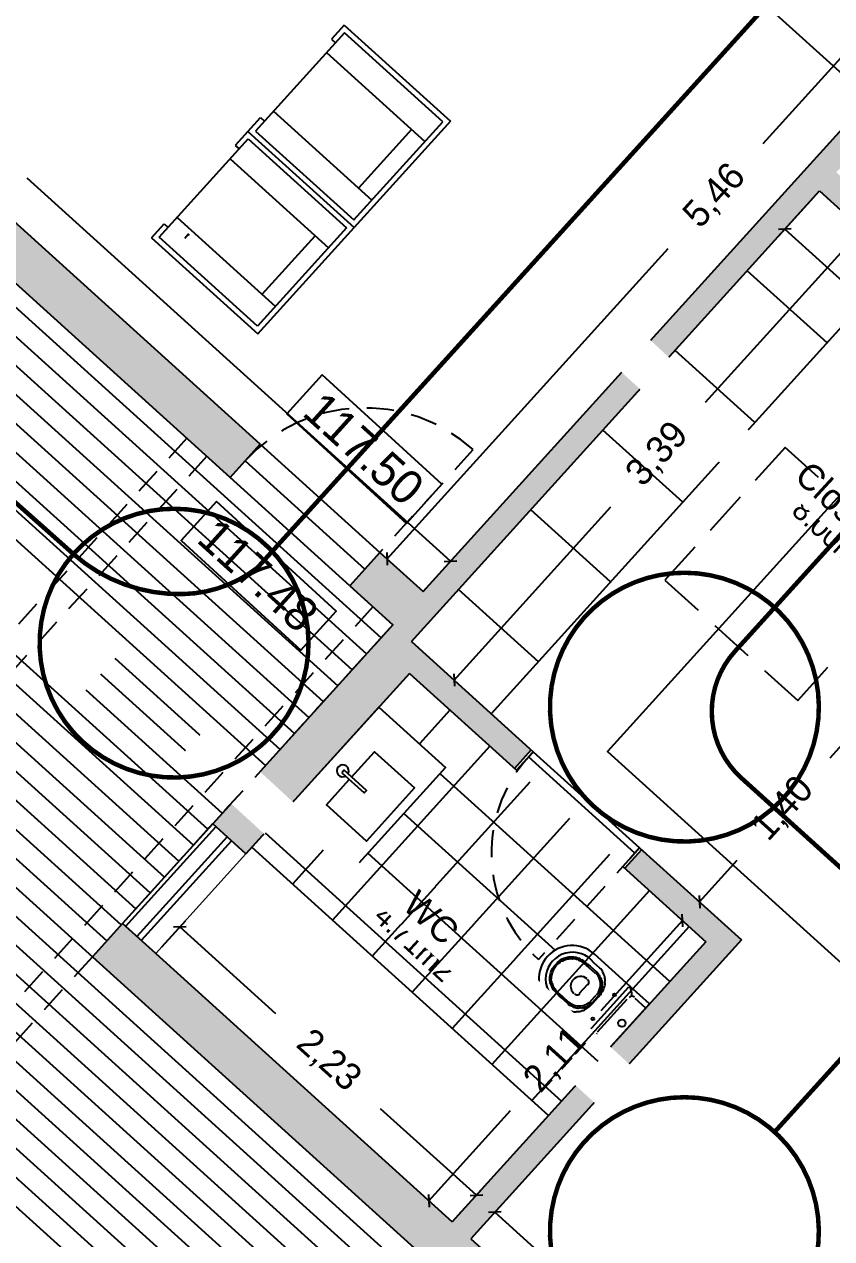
# Model space of a CAD drawing. Extents: x -196763 to -87592, y -65703 to -55832.
# Drawn here: x -87795.21 to -87790.71, y -65594.65 to -65587.88 of the extents above; entities that cross this region are included whole.
import ezdxf

# ---------------------------------------------------------------- set-up
doc = ezdxf.new("R2010")
doc.units = 0
doc.header["$MEASUREMENT"] = 0
doc.header["$PDMODE"] = 34
doc.header["$PDSIZE"] = 0.05
doc.linetypes.add('DASHED', pattern=[70, 50, -20])
doc.linetypes.add('HIDDEN', pattern=[0.375, 0.25, -0.125])
doc.layers.add('01_vista', color=253, linetype='Continuous', lineweight=9)
for name, color, linetype in [('0_PROP.aux', 6, 'Continuous'), ('0_PROP.aux.cotas', 30, 'Continuous'), ('0_pROP.aux.legenda', 7, 'Continuous'), ('0_PROP.corte', 10, 'Continuous'), ('0_PROP.corte.vaos', 160, 'Continuous'), ('0_PROP.mob', 19, 'Continuous'), ('0_PROP.PMC', 5, 'Continuous'), ('0_PROP.trama', 251, 'Continuous'), ('0_PROP.vista3', 254, 'Continuous'), ('0_PROPfinal', 4, 'Continuous')]:
    doc.layers.add(name, color=color, linetype=linetype)
doc.styles.add('creativespace', font='GOTHIC.TTF')
doc.dimstyles.new('creativespace', dxfattribs={"dimtxt": 0.15, "dimasz": 0.05, "dimexe": 0.05, "dimexo": 0.05, "dimgap": 0.2, "dimtad": 0, "dimtoh": 1, "dimzin": 1, "dimtxsty": 'creativespace', "dimblk": 'OBLIQUE', "dimcen": 0, "dimclrd": 251, "dimclre": 256, "dimclrt": 30, "dimazin": 3, "dimtfac": 1, "dimtmove": 0, "dimatfit": 3, "dimldrblk": 'OBLIQUE', "dimfxl": 1, "dimlwd": -1, "dimlwe": -1, "dimarcsym": 0})

# ---------------------------------------------------------------- blocks, each defined once
blk = doc.blocks.new('_Oblique')
at = {"color": 0, "linetype": 'ByBlock', "lineweight": -2}
blk.add_line((-0.5, -0.5), (0.5, 0.5), dxfattribs=at)
blk = doc.blocks.new('*D25')
at = {"layer": '0_PROP.aux.cotas', "color": 251, "transparency": 16777216}
for p, q in [((-87798.1384, -65586.073), (-87795.7762, -65588.2106)), ((-87792.835, -65590.8722), (-87795.1972, -65588.7346))]:
    blk.add_line(p, q, dxfattribs=at)
at = {"layer": 'DEFPOINTS', "color": 0, "transparency": 16777216}
for p in [(-87798.1384, -65586.073), (-87792.835, -65590.8722), (-87792.835, -65590.8722)]:
    blk.add_point(p, dxfattribs=at)
at = {"layer": '0_PROP.aux.cotas', "color": 251, "transparency": 16777216, "xscale": 0.05, "yscale": 0.05, "zscale": 0.05}
for p, rotation in [((-87798.1384, -65586.073), 137.856957847918), ((-87792.835, -65590.8722), 317.856957847918)]:
    blk.add_blockref('_Oblique', p, dxfattribs=dict(at, rotation=rotation))
at = {"layer": '0_PROP.aux.cotas', "color": 30, "transparency": 16777216, "insert": (-87795.4867, -65588.4726), "char_height": 0.15, "attachment_point": 5, "rotation": 317.85696, "style": 'creativespace'}
blk.add_mtext('7,15', dxfattribs=at)
blk = doc.blocks.new('*D30')
at = {"layer": '0_PROP.aux.cotas', "color": 251, "transparency": 16777216}
for p, q in [((-87789.526, -65586.8119), (-87791.0935, -65588.5441)), ((-87793.1894, -65590.8601), (-87791.6218, -65589.1279))]:
    blk.add_line(p, q, dxfattribs=at)
at = {"layer": 'DEFPOINTS', "color": 0, "transparency": 16777216}
for p in [(-87789.526, -65586.8119), (-87793.1894, -65590.8601), (-87793.1894, -65590.8601)]:
    blk.add_point(p, dxfattribs=at)
at = {"layer": '0_PROP.aux.cotas', "color": 251, "transparency": 16777216, "xscale": 0.05, "yscale": 0.05, "zscale": 0.05}
for p, rotation in [((-87789.526, -65586.8119), 47.85695784791795), ((-87793.1894, -65590.8601), 227.856957847918)]:
    blk.add_blockref('_Oblique', p, dxfattribs=dict(at, rotation=rotation))
at = {"layer": '0_PROP.aux.cotas', "color": 30, "transparency": 16777216, "insert": (-87791.3577, -65588.836), "char_height": 0.15, "attachment_point": 5, "rotation": 47.85696, "style": 'creativespace'}
blk.add_mtext('5,46', dxfattribs=at)
blk = doc.blocks.new('*D41')
at = {"layer": '0_PROP.aux.cotas', "color": 251, "transparency": 16777216}
for p, q in [((-87790.5087, -65591.7382), (-87790.7197, -65591.9713)), ((-87791.4465, -65592.7744), (-87791.2355, -65592.5413))]:
    blk.add_line(p, q, dxfattribs=at)
at = {"layer": 'DEFPOINTS', "color": 0, "transparency": 16777216}
for p in [(-87790.5087, -65591.7382), (-87791.4465, -65592.7744), (-87791.4465, -65592.7744)]:
    blk.add_point(p, dxfattribs=at)
at = {"layer": '0_PROP.aux.cotas', "color": 251, "transparency": 16777216, "xscale": 0.05, "yscale": 0.05, "zscale": 0.05}
for p, rotation in [((-87790.5087, -65591.7382), 47.85695784791795), ((-87791.4465, -65592.7744), 227.856957847918)]:
    blk.add_blockref('_Oblique', p, dxfattribs=dict(at, rotation=rotation))
at = {"layer": '0_PROP.aux.cotas', "color": 30, "transparency": 16777216, "insert": (-87790.9776, -65592.2563), "char_height": 0.15, "attachment_point": 5, "rotation": 47.85696, "style": 'creativespace'}
blk.add_mtext('1,40', dxfattribs=at)
blk = doc.blocks.new('*D42')
at = {"layer": '0_PROP.aux.cotas', "color": 251, "transparency": 16777216}
for p, q in [((-87791.5404, -65592.8782), (-87791.9959, -65593.3816)), ((-87792.9554, -65594.4418), (-87792.4999, -65593.9385))]:
    blk.add_line(p, q, dxfattribs=at)
at = {"layer": 'DEFPOINTS', "color": 0, "transparency": 16777216}
for p in [(-87791.5404, -65592.8782), (-87792.9554, -65594.4418), (-87792.9554, -65594.4418)]:
    blk.add_point(p, dxfattribs=at)
at = {"layer": '0_PROP.aux.cotas', "color": 251, "transparency": 16777216, "xscale": 0.05, "yscale": 0.05, "zscale": 0.05}
for p, rotation in [((-87791.5404, -65592.8782), 47.85695784791795), ((-87792.9554, -65594.4418), 227.856957847918)]:
    blk.add_blockref('_Oblique', p, dxfattribs=dict(at, rotation=rotation))
at = {"layer": '0_PROP.aux.cotas', "color": 30, "transparency": 16777216, "insert": (-87792.2479, -65593.66), "char_height": 0.15, "attachment_point": 5, "rotation": 47.85696, "style": 'creativespace'}
blk.add_mtext('2,11', dxfattribs=at)
blk = doc.blocks.new('*D44')
at = {"layer": '0_PROP.aux.cotas', "color": 251, "transparency": 16777216}
for p, q in [((-87790.5397, -65589.0209), (-87791.4144, -65589.9874)), ((-87792.8154, -65591.5356), (-87791.9408, -65590.5691))]:
    blk.add_line(p, q, dxfattribs=at)
at = {"layer": 'DEFPOINTS', "color": 0, "transparency": 16777216}
for p in [(-87790.5397, -65589.0209), (-87790.5397, -65589.0209), (-87792.8154, -65591.5356)]:
    blk.add_point(p, dxfattribs=at)
at = {"layer": '0_PROP.aux.cotas', "color": 251, "transparency": 16777216, "xscale": 0.05, "yscale": 0.05, "zscale": 0.05}
for p, rotation in [((-87790.5397, -65589.0209), 47.85695784791795), ((-87792.8154, -65591.5356), 227.856957847918)]:
    blk.add_blockref('_Oblique', p, dxfattribs=dict(at, rotation=rotation))
at = {"layer": '0_PROP.aux.cotas', "color": 30, "transparency": 16777216, "insert": (-87791.6776, -65590.2783), "char_height": 0.15, "attachment_point": 5, "rotation": 47.85696, "style": 'creativespace'}
blk.add_mtext('3,39', dxfattribs=at)
blk = doc.blocks.new('*D45')
at = {"layer": '0_PROP.aux.cotas', "transparency": 16777216}
for p, q in [((-87790.8103, -65588.8435), (-87791.0031, -65589.0566)), ((-87788.8591, -65590.6092), (-87789.0519, -65590.8223))]:
    blk.add_line(p, q, dxfattribs=at)
at = {"layer": '0_PROP.aux.cotas', "color": 251, "transparency": 16777216}
for p, q in [((-87790.9696, -65589.0195), (-87790.2871, -65589.637)), ((-87789.0184, -65590.7852), (-87789.7008, -65590.1676))]:
    blk.add_line(p, q, dxfattribs=at)
at = {"layer": 'DEFPOINTS', "color": 0, "transparency": 16777216}
for p in [(-87790.7768, -65588.8064), (-87790.9696, -65589.0195), (-87788.8255, -65590.5721)]:
    blk.add_point(p, dxfattribs=at)
at = {"layer": '0_PROP.aux.cotas', "color": 251, "transparency": 16777216, "xscale": 0.05, "yscale": 0.05, "zscale": 0.05}
for p, rotation in [((-87790.9696, -65589.0195), 137.856957847918), ((-87789.0184, -65590.7852), 317.856957847918)]:
    blk.add_blockref('_Oblique', p, dxfattribs=dict(at, rotation=rotation))
at = {"layer": '0_PROP.aux.cotas', "color": 30, "transparency": 16777216, "insert": (-87789.994, -65589.9023), "char_height": 0.15, "attachment_point": 5, "rotation": 317.85696, "style": 'creativespace'}
blk.add_mtext('2,63', dxfattribs=at)
blk = doc.blocks.new('*D46')
at = {"layer": '0_PROP.aux.cotas', "transparency": 16777216}
for p, q in [((-87794.4462, -65593.0253), (-87794.312, -65592.8769)), ((-87792.7916, -65594.5226), (-87792.6574, -65594.3743))]:
    blk.add_line(p, q, dxfattribs=at)
at = {"layer": '0_PROP.aux.cotas', "color": 251, "transparency": 16777216}
for p, q in [((-87794.3455, -65592.914), (-87793.8114, -65593.3974)), ((-87792.6909, -65594.4113), (-87793.2251, -65593.928))]:
    blk.add_line(p, q, dxfattribs=at)
at = {"layer": 'DEFPOINTS', "color": 0, "transparency": 16777216}
for p in [(-87794.4798, -65593.0624), (-87792.6909, -65594.4113), (-87792.8251, -65594.5597)]:
    blk.add_point(p, dxfattribs=at)
at = {"layer": '0_PROP.aux.cotas', "color": 251, "transparency": 16777216, "xscale": 0.05, "yscale": 0.05, "zscale": 0.05}
for p, rotation in [((-87794.3455, -65592.914), 137.856957847918), ((-87792.6909, -65594.4113), 317.856957847918)]:
    blk.add_blockref('_Oblique', p, dxfattribs=dict(at, rotation=rotation))
at = {"layer": '0_PROP.aux.cotas', "color": 30, "transparency": 16777216, "insert": (-87793.5182, -65593.6627), "char_height": 0.15, "attachment_point": 5, "rotation": 317.85696, "style": 'creativespace'}
blk.add_mtext('2,23', dxfattribs=at)
blk = doc.blocks.new('*D47')
at = {"layer": '0_PROP.aux.cotas', "color": 251, "transparency": 16777216}
for p, q in [((-87792.5871, -65594.5053), (-87791.4527, -65595.5319)), ((-87789.7336, -65597.0875), (-87790.868, -65596.0609))]:
    blk.add_line(p, q, dxfattribs=at)
at = {"layer": 'DEFPOINTS', "color": 0, "transparency": 16777216}
for p in [(-87792.5871, -65594.5053), (-87792.5871, -65594.5053), (-87789.7336, -65597.0875)]:
    blk.add_point(p, dxfattribs=at)
at = {"layer": '0_PROP.aux.cotas', "color": 251, "transparency": 16777216, "xscale": 0.05, "yscale": 0.05, "zscale": 0.05}
for p, rotation in [((-87792.5871, -65594.5053), 137.856957847918), ((-87789.7336, -65597.0875), 317.856957847918)]:
    blk.add_blockref('_Oblique', p, dxfattribs=dict(at, rotation=rotation))
at = {"layer": '0_PROP.aux.cotas', "color": 30, "transparency": 16777216, "insert": (-87791.1604, -65595.7964), "char_height": 0.15, "attachment_point": 5, "rotation": 317.85696, "style": 'creativespace'}
blk.add_mtext('3,85', dxfattribs=at)
blk = doc.blocks.new('*D62')
at = {"layer": '0_PROP.aux.cotas', "color": 251, "transparency": 16777216}
for p, q in [((-87805.2171, -65588.49), (-87799.055, -65594.0618)), ((-87792.2369, -65600.2268), (-87798.399, -65594.655))]:
    blk.add_line(p, q, dxfattribs=at)
at = {"layer": 'DEFPOINTS', "color": 0, "transparency": 16777216}
for p in [(-87805.2171, -65588.49), (-87792.2369, -65600.2268), (-87792.2369, -65600.2268)]:
    blk.add_point(p, dxfattribs=at)
at = {"layer": '0_PROP.aux.cotas', "color": 251, "transparency": 16777216, "xscale": 0.05, "yscale": 0.05, "zscale": 0.05}
for p, rotation in [((-87805.2171, -65588.49), 137.879987064216), ((-87792.2369, -65600.2268), 317.8799870642161)]:
    blk.add_blockref('_Oblique', p, dxfattribs=dict(at, rotation=rotation))
at = {"layer": '0_PROP.aux.cotas', "color": 30, "transparency": 16777216, "insert": (-87798.727, -65594.3584), "char_height": 0.15, "attachment_point": 5, "rotation": 317.87999, "style": 'creativespace'}
blk.add_mtext('17,50', dxfattribs=at)
blk = doc.blocks.new('*D77')
at = {"layer": '0_PROP.aux.cotas', "color": 251, "transparency": 16777216}
for p, q in [((-87794.4101, -65576.5477), (-87788.2503, -65582.1219)), ((-87781.4348, -65588.2895), (-87787.5946, -65582.7153))]:
    blk.add_line(p, q, dxfattribs=at)
at = {"layer": 'DEFPOINTS', "color": 0, "transparency": 16777216}
for p in [(-87794.4101, -65576.5477), (-87781.4348, -65588.2895), (-87781.4348, -65588.2895)]:
    blk.add_point(p, dxfattribs=at)
at = {"layer": '0_PROP.aux.cotas', "color": 251, "transparency": 16777216, "xscale": 0.05, "yscale": 0.05, "zscale": 0.05}
for p, rotation in [((-87794.4101, -65576.5477), 137.856957847918), ((-87781.4348, -65588.2895), 317.856957847918)]:
    blk.add_blockref('_Oblique', p, dxfattribs=dict(at, rotation=rotation))
at = {"layer": '0_PROP.aux.cotas', "color": 30, "transparency": 16777216, "insert": (-87787.9224, -65582.4186), "char_height": 0.15, "attachment_point": 5, "rotation": 317.85696, "style": 'creativespace'}
blk.add_mtext('17,50', dxfattribs=at)

msp = doc.modelspace()

# ---------------------------------------------------------------- hatches: boundary and pattern name
at = {"layer": '0_PROP.trama'}
h = msp.add_hatch(color=256, dxfattribs=at)
h.dxf.hatch_style = 1
h.paths.add_polyline_path([(-87787.4531, -65584.9249), (-87787.6209, -65585.1103), (-87789.3151, -65586.9825), (-87789.2113, -65587.0765), (-87789.1234, -65586.9793), (-87788.4555, -65587.5836), (-87788.3616, -65587.4798), (-87789.0294, -65586.8755), (-87787.517, -65585.2042), (-87786.8195, -65585.8355), (-87786.6517, -65585.6501)])
h.paths.add_polyline_path([(-87785.5658, -65586.97), (-87787.0782, -65588.6412), (-87787.7461, -65588.0368), (-87787.84, -65588.1406), (-87787.1721, -65588.745), (-87787.26, -65588.8421), (-87787.1562, -65588.936), (-87785.462, -65587.0639), (-87782.8236, -65589.4516), (-87783.8236, -65590.5567), (-87783.6382, -65590.7244), (-87782.4704, -65589.4339), (-87786.0956, -65586.1534), (-87786.2634, -65586.3387)])
h.paths.add_polyline_path([(-87787.8011, -65589.6487), (-87787.7132, -65589.5515), (-87787.817, -65589.4576), (-87788.0868, -65589.7557), (-87787.983, -65589.8497), (-87787.895, -65589.7525), (-87785.0712, -65592.3079), (-87784.9773, -65592.2041), (-87785.5334, -65591.7009)])
h.paths.add_polyline_path([(-87789.8749, -65587.8098), (-87789.7683, -65587.692), (-87789.8721, -65587.598), (-87792.9885, -65591.0418), (-87793.1562, -65591.2272), (-87794.1619, -65592.3385), (-87793.9765, -65592.5063), (-87793.0648, -65591.4988), (-87792.4785, -65592.0294), (-87792.3845, -65591.9255), (-87793.0524, -65591.3211), (-87790.7768, -65588.8064), (-87790.109, -65589.4107), (-87790.015, -65589.3069), (-87790.6828, -65588.7026), (-87789.9688, -65587.9136), (-87789.5239, -65588.3161), (-87789.43, -65588.2123)])
h.paths.add_polyline_path([(-87789.3995, -65589.8639), (-87789.4934, -65589.9677), (-87788.8255, -65590.5721), (-87790.0695, -65591.9468), (-87790.5144, -65591.5442), (-87790.6083, -65591.648), (-87790.1635, -65592.0506), (-87787.2358, -65594.6999), (-87786.4102, -65593.7876), (-87786.5956, -65593.6198), (-87787.3272, -65594.4284), (-87789.9657, -65592.0407), (-87788.54, -65590.4652), (-87788.6438, -65590.3712), (-87788.7316, -65590.4683)])
h.paths.add_polyline_path([(-87787.2358, -65594.6999), (-87787.4212, -65594.5322), (-87789.8678, -65597.2359), (-87790.0356, -65597.4212), (-87789.8502, -65597.589)])
h.paths.add_polyline_path([(-87792.7213, -65594.6536), (-87791.2124, -65592.9862), (-87791.769, -65592.4825), (-87791.863, -65592.5863), (-87791.4102, -65592.9961), (-87792.8251, -65594.5597), (-87794.4798, -65593.0624), (-87794.6473, -65592.9107), (-87794.6651, -65592.8946), (-87794.8329, -65593.08), (-87791.5153, -65596.0822), (-87791.3475, -65595.8968)])

# ---------------------------------------------------------------- linework, layer by layer
at = {"layer": '01_vista'}
msp.add_lwpolyline([(-87794.0692, -65592.4224), (-87793.9765, -65592.5063), (-87794.4798, -65593.0624), (-87794.6473, -65592.9107), (-87794.1441, -65592.3546)], dxfattribs=at)
at = {"layer": '0_PROP.aux', "linetype": 'DASHED', "ltscale": 0.003}
msp.add_line((-87791.807, -65592.5022), (-87792.3439, -65593.0954), dxfattribs=at)
msp.add_lwpolyline([(-87793.313, -65590.9167), (-87792.7091, -65590.2494)], dxfattribs=at)
for centre, radius, start, end in [((-87793.313, -65590.9167), 0.9, 47.85696, 137.85696), ((-87791.807, -65592.5022), 0.8001, 134.9914, 227.85696)]:
    msp.add_arc(centre, radius, start, end, dxfattribs=at)
at = {"layer": '0_PROP.aux.cotas'}
for points in [[(-87793.5511, -65589.8325), (-87793.7484, -65590.0506), (-87793.0805, -65590.6617), (-87792.8831, -65590.4436)], [(-87794.1409, -65590.5397), (-87794.3383, -65590.7578), (-87793.6704, -65591.3689), (-87793.473, -65591.1508)]]:
    msp.add_lwpolyline(points, close=True, dxfattribs=at)
at = {"layer": '0_PROP.corte'}
for p, q in [((-87793.0648, -65591.4988), (-87793.9765, -65592.5063)), ((-87792.3846, -65591.9256), (-87792.4785, -65592.0294)), ((-87792.3735, -65591.9356), (-87792.4246, -65591.9921)), ((-87791.7691, -65592.4826), (-87791.863, -65592.5864)), ((-87791.7802, -65592.4725), (-87791.8313, -65592.529)), ((-87794.4798, -65593.0624), (-87792.8251, -65594.5597)), ((-87792.7213, -65594.6536), (-87791.3475, -65595.8968))]:
    msp.add_line(p, q, dxfattribs=at)
for points in [[(-87792.9885, -65591.0418), (-87789.8619, -65587.5868)], [(-87793.8965, -65590.2202), (-87795.9404, -65588.3705)], [(-87794.0642, -65590.4055), (-87796.1082, -65588.5559)], [(-87793.0524, -65591.3211), (-87790.7768, -65588.8064)], [(-87790.7768, -65588.8064), (-87790.0977, -65589.4209)], [(-87794.0642, -65590.4055), (-87793.8965, -65590.2202)], [(-87793.2292, -65590.8241), (-87793.3969, -65591.0094)], [(-87793.2292, -65590.8241), (-87792.9885, -65591.0418)], [(-87793.3969, -65591.0094), (-87793.1562, -65591.2272)], [(-87793.1562, -65591.2272), (-87794.1619, -65592.3385)], [(-87793.0524, -65591.3211), (-87792.3734, -65591.9356)], [(-87793.0648, -65591.4988), (-87792.4674, -65592.0394)], [(-87792.3734, -65591.9356), (-87792.4674, -65592.0394)], [(-87794.6651, -65592.8946), (-87794.1619, -65592.3385)], [(-87794.6473, -65592.9107), (-87794.1441, -65592.3546)], [(-87791.7802, -65592.4724), (-87791.8742, -65592.5762)], [(-87791.7802, -65592.4724), (-87791.2124, -65592.9862)], [(-87791.8742, -65592.5762), (-87791.4102, -65592.9961)], [(-87794.6651, -65592.8946), (-87794.8329, -65593.08), (-87791.5153, -65596.0822)], [(-87794.4798, -65593.0624), (-87794.6651, -65592.8946)], [(-87791.4102, -65592.9961), (-87792.8251, -65594.5597)], [(-87791.2124, -65592.9862), (-87792.7213, -65594.6536)]]:
    msp.add_lwpolyline(points, dxfattribs=at)
at = {"layer": '0_PROP.corte', "linetype": 'Continuous'}
msp.add_lwpolyline([(-87793.9765, -65592.5063), (-87794.1619, -65592.3385)], dxfattribs=at)
at = {"layer": '0_PROP.corte.vaos', "linetype": 'Continuous'}
for points in [[(-87793.9804, -65590.3129), (-87793.313, -65590.9167)], [(-87793.3969, -65591.0094), (-87794.0642, -65590.4055)], [(-87791.7802, -65592.4725), (-87791.807, -65592.5022), (-87792.4003, -65591.9653), (-87792.3735, -65591.9356), (-87791.7802, -65592.4725)]]:
    msp.add_lwpolyline(points, dxfattribs=at)
at = {"layer": '0_PROP.corte.vaos'}
for points in [[(-87794.081, -65592.4117), (-87794.5842, -65592.9678)], [(-87794.0574, -65592.433), (-87794.5607, -65592.9891)]]:
    msp.add_lwpolyline(points, dxfattribs=at)
at = {"layer": '0_PROP.mob'}
for p, q in [((-87793.4291, -65587.8808), (-87793.4996, -65587.9586)), ((-87793.4291, -65587.8808), (-87792.836, -65588.4176)), ((-87793.427, -65587.9232), (-87793.9235, -65588.4719)), ((-87793.4996, -65587.9586), (-87793.4773, -65587.9788)), ((-87792.8783, -65588.4197), (-87793.427, -65587.9232)), ((-87793.5277, -65588.0344), (-87792.979, -65588.5309)), ((-87793.8229, -65588.3606), (-87793.2742, -65588.8572)), ((-87793.9659, -65588.474), (-87793.8955, -65588.3961)), ((-87793.8955, -65588.3961), (-87793.8732, -65588.4162)), ((-87793.3749, -65588.9684), (-87792.8783, -65588.4197)), ((-87792.836, -65588.4176), (-87793.3727, -65589.0108)), ((-87794.4603, -65589.065), (-87793.9638, -65588.5163)), ((-87793.9659, -65588.474), (-87794.0364, -65588.5518)), ((-87793.9659, -65588.474), (-87793.3727, -65589.0108)), ((-87793.9659, -65588.474), (-87793.3727, -65589.0108)), ((-87793.9638, -65588.5163), (-87793.4151, -65589.0129)), ((-87793.9235, -65588.4719), (-87793.3749, -65588.9684)), ((-87793.0531, -65588.4638), (-87793.3484, -65588.7901)), ((-87794.0364, -65588.5518), (-87794.0141, -65588.572)), ((-87794.0645, -65588.6276), (-87793.5158, -65589.1241)), ((-87794.5027, -65589.0671), (-87794.4323, -65588.9893)), ((-87794.4323, -65588.9893), (-87794.41, -65589.0094)), ((-87794.3597, -65588.9538), (-87793.811, -65589.4503)), ((-87794.5027, -65589.0671), (-87793.9095, -65589.6039)), ((-87793.9116, -65589.5616), (-87794.4603, -65589.065)), ((-87793.4151, -65589.0129), (-87793.9116, -65589.5616)), ((-87793.9095, -65589.6039), (-87793.3727, -65589.0108)), ((-87793.8851, -65589.3832), (-87793.5899, -65589.057)), ((-87793.943, -65592.4692), (-87792.2884, -65593.9665))]:
    msp.add_line(p, q, dxfattribs=at)
for points in [[(-87794.317, -65589.0694), (-87794.2978, -65589.0482), (-87794.2931, -65589.0525)], [(-87790.3319, -65589.209), (-87792.6076, -65591.7237)], [(-87792.3448, -65591.4334), (-87792.7897, -65591.0308)], [(-87793.3869, -65592.077), (-87793.259, -65591.9358), (-87793.0354, -65592.1382), (-87793.3038, -65592.4348), (-87793.5275, -65592.2324), (-87793.3996, -65592.0912)], [(-87792.2823, -65593.3399), (-87792.0822, -65593.521), (-87791.9739, -65593.619), (-87791.7246, -65593.3436), (-87791.8329, -65593.2456), (-87792.033, -65593.0645)], [(-87792.063, -65593.1402), (-87792.0277, -65593.1721)], [(-87792.0717, -65593.235), (-87792.0952, -65593.2609), (-87792.1165, -65593.2845)], [(-87792.0803, -65593.5142), (-87791.8396, -65593.2482)], [(-87792.0238, -65593.2956), (-87792.0536, -65593.3285)], [(-87792.0158, -65593.4997), (-87791.8497, -65593.3161)], [(-87791.7459, -65593.3671), (-87791.8048, -65593.3139)], [(-87791.9526, -65593.5955), (-87792.0115, -65593.5422)]]:
    msp.add_lwpolyline(points, dxfattribs=at)
for points in [[(-87793.7723, -65592.2806), (-87793.2355, -65591.6873), (-87792.8635, -65592.0239), (-87793.4004, -65592.6172)], [(-87793.442, -65592.0528), (-87793.3172, -65592.1657), (-87793.3045, -65592.1516), (-87793.4292, -65592.0387)]]:
    msp.add_lwpolyline(points, close=True, dxfattribs=at)
for points in [[(-87792.2332, -65593.333), (-87792.2002, -65593.3628), (-87792.1955, -65593.3671), (-87792.1885, -65593.3735), (-87792.1816, -65593.3754), (-87792.1748, -65593.3773), (-87792.1677, -65593.3837), (-87792.1588, -65593.3832), (-87792.1519, -65593.3851), (-87792.1451, -65593.387), (-87792.1361, -65593.3866), (-87792.1316, -65593.3864), (-87792.1227, -65593.3859), (-87792.1182, -65593.3857), (-87792.1137, -65593.3855), (-87792.1071, -65593.3829), (-87792.1005, -65593.3803), (-87792.096, -65593.3801), (-87792.0894, -65593.3775), (-87792.0851, -65593.3728), (-87792.0785, -65593.3702), (-87792.0719, -65593.3676), (-87792.0589, -65593.358), (-87792.0503, -65593.3486), (-87792.0418, -65593.3392), (-87792.012, -65593.3062), (-87792.0077, -65593.3015), (-87792.0035, -65593.2968), (-87791.9992, -65593.2921), (-87791.9949, -65593.2874), (-87791.993, -65593.2805), (-87791.9888, -65593.2758), (-87791.9867, -65593.2735), (-87791.9826, -65593.2643), (-87791.9807, -65593.2574), (-87791.9767, -65593.2483), (-87791.9748, -65593.2414), (-87791.9729, -65593.2346), (-87791.9731, -65593.2301), (-87791.9735, -65593.2211), (-87791.9716, -65593.2143), (-87791.9721, -65593.2053), (-87791.9746, -65593.1987), (-87791.9751, -65593.1897), (-87791.9777, -65593.1831), (-87791.9803, -65593.1765), (-87791.9852, -65593.1678), (-87791.9878, -65593.1611), (-87791.9903, -65593.1545), (-87791.9974, -65593.1481), (-87792.0021, -65593.1439), (-87792.0351, -65593.114, 1.204358)], [(-87792.2482, -65593.1224, -0.273506), (-87792.1468, -65593.0814), (-87792.1355, -65593.0831), (-87792.1263, -65593.0871), (-87792.115, -65593.0888), (-87792.1079, -65593.0952), (-87792.1011, -65593.0971), (-87792.094, -65593.1035), (-87792.087, -65593.1099), (-87792.0684, -65593.1224), (-87792.0566, -65593.1331), (-87792.0213, -65593.1651), (-87792.0189, -65593.1672), (-87792.0142, -65593.1714), (-87792.0119, -65593.1736), (-87792.0093, -65593.1802), (-87792.0046, -65593.1845), (-87792.0044, -65593.1889), (-87791.9996, -65593.1932), (-87791.9994, -65593.1977), (-87791.9947, -65593.2019), (-87791.9945, -65593.2064), (-87791.9943, -65593.2109), (-87791.9919, -65593.213), (-87791.9917, -65593.2175), (-87791.9891, -65593.2241), (-87791.9889, -65593.2286), (-87791.9887, -65593.2331), (-87791.9884, -65593.2376), (-87791.9906, -65593.24), (-87791.9882, -65593.2421), (-87791.9903, -65593.2444), (-87791.988, -65593.2466), (-87791.9901, -65593.2489), (-87791.9899, -65593.2534), (-87791.992, -65593.2558), (-87791.9918, -65593.2602), (-87791.9939, -65593.2626), (-87791.9937, -65593.2671), (-87791.9958, -65593.2694), (-87791.9999, -65593.2786), (-87792.0039, -65593.2878), (-87792.008, -65593.297), (-87792.0143, -65593.3041), (-87792.0442, -65593.337), (-87792.0484, -65593.3417), (-87792.0572, -65593.3467), (-87792.0593, -65593.349), (-87792.0614, -65593.3514), (-87792.0659, -65593.3516), (-87792.0681, -65593.354), (-87792.0702, -65593.3563), (-87792.0768, -65593.3589), (-87792.0789, -65593.3613), (-87792.0834, -65593.3615), (-87792.0855, -65593.3638), (-87792.0879, -65593.3617), (-87792.09, -65593.3641), (-87792.0922, -65593.3664), (-87792.0945, -65593.3643), (-87792.099, -65593.3645), (-87792.1011, -65593.3669), (-87792.108, -65593.365), (-87792.1146, -65593.3675), (-87792.1191, -65593.3678), (-87792.1236, -65593.368), (-87792.1259, -65593.3658), (-87792.1304, -65593.3661), (-87792.1349, -65593.3663), (-87792.1372, -65593.3642), (-87792.1417, -65593.3644), (-87792.1441, -65593.3623), (-87792.1486, -65593.3625), (-87792.1509, -65593.3604), (-87792.1601, -65593.3563), (-87792.1693, -65593.3523), (-87792.1764, -65593.3459), (-87792.1811, -65593.3416), (-87792.2164, -65593.3097), (-87792.2282, -65593.299), (-87792.2446, -65593.2841), (-87792.2496, -65593.2754), (-87792.2566, -65593.269), (-87792.2613, -65593.2647), (-87792.2663, -65593.256), (-87792.2691, -65593.2449), (-87792.274, -65593.2361), (-87792.2792, -65593.2229, -0.245046)]]:
    msp.add_lwpolyline(points, format="xyb", close=True, dxfattribs=at)
for points in [[(-87792.0523, -65593.3271, -0.409423), (-87792.1747, -65593.3346), (-87792.21, -65593.3026), (-87792.2123, -65593.3005), (-87792.2218, -65593.292), (-87792.2382, -65593.277), (-87792.2453, -65593.2706), (-87792.2502, -65593.2619), (-87792.2573, -65593.2555), (-87792.2599, -65593.2489), (-87792.2625, -65593.2423), (-87792.265, -65593.2357), (-87792.2676, -65593.2291), (-87792.2702, -65593.2224), (-87792.273, -65593.2113), (-87792.2713, -65593.2), (-87792.2718, -65593.191), (-87792.2679, -65593.1774), (-87792.266, -65593.1705), (-87792.2641, -65593.1637), (-87792.2601, -65593.1545), (-87792.2561, -65593.1453), (-87792.2499, -65593.1338), (-87792.2456, -65593.129), (-87792.2435, -65593.1267), (-87792.235, -65593.1173), (-87792.2262, -65593.1123), (-87792.2198, -65593.1053), (-87792.2087, -65593.1025), (-87792.2, -65593.0975), (-87792.1934, -65593.095), (-87792.1823, -65593.0922), (-87792.1733, -65593.0917), (-87792.1622, -65593.0889), (-87792.1554, -65593.0908), (-87792.1509, -65593.0906), (-87792.1419, -65593.0902), (-87792.1327, -65593.0942), (-87792.1214, -65593.0959), (-87792.1167, -65593.1001), (-87792.1099, -65593.102), (-87792.1028, -65593.1084), (-87792.0959, -65593.1103), (-87792.0912, -65593.1146)], [(-87792.0733, -65593.2036, 0.432634), (-87792.1517, -65593.2098), (-87792.1559, -65593.2145), (-87792.1578, -65593.2213), (-87792.1621, -65593.226), (-87792.164, -65593.2329), (-87792.1638, -65593.2374), (-87792.1657, -65593.2442), (-87792.1631, -65593.2508), (-87792.1627, -65593.2598), (-87792.1601, -65593.2664), (-87792.1599, -65593.2709), (-87792.1552, -65593.2751), (-87792.1526, -65593.2818), (-87792.1479, -65593.286)]]:
    msp.add_lwpolyline(points, format="xyb", dxfattribs=at)
for centre, radius in [((-87791.9205, -65593.2927), 0.00794), ((-87792.0419, -65593.4268), 0.00794), ((-87791.8789, -65593.4502), 0.0206)]:
    msp.add_circle(centre, radius, dxfattribs=at)
for centre, radius, start, end in [((-87793.4359, -65592.0424), 0.0333, 332.24905, 303.46487), ((-87792.1565, -65593.2033), 0.1857, 47.85704, 227.85688), ((-87792.481, -65593.6045), 0.6247, 47.85882, 51.39723), ((-87792.0853, -65593.2334), 0.0873, 317.66982, 46.73109), ((-87792.0836, -65593.2221), 0.0206, 317.85833, 54.18605), ((-87791.835, -65593.2502), 0.00476, 47.91577, 137.85413), ((-87791.9205, -65593.2927), 0.0969, 359.47626, 27.01962), ((-87792.1284, -65593.2716), 0.0206, 221.52789, 317.85558), ((-87791.8224, -65593.3215), 0.0206, 47.85704, 137.85688), ((-87792.0757, -65593.5162), 0.00476, 137.85477, 227.93097), ((-87792.0419, -65593.4268), 0.0969, 248.6943, 276.23766), ((-87792.0035, -65593.5216), 0.0206, 137.85704, 227.85688)]:
    msp.add_arc(centre, radius, start, end, dxfattribs=at)
at = {"layer": '0_PROP.trama', "color": 33}
for points in [[(-87798.5259, -65586.5012), (-87793.2225, -65591.3004)], [(-87798.6064, -65586.5902), (-87793.303, -65591.3894)], [(-87798.6869, -65586.6792), (-87793.3836, -65591.4784)], [(-87798.7675, -65586.7682), (-87793.4641, -65591.5674)], [(-87798.848, -65586.8571), (-87793.5446, -65591.6564)], [(-87798.9285, -65586.9461), (-87793.6251, -65591.7453)], [(-87799.009, -65587.0351), (-87793.7056, -65591.8343)], [(-87799.0895, -65587.1241), (-87793.7861, -65591.9233)], [(-87799.1701, -65587.213), (-87793.8667, -65592.0123)], [(-87799.2506, -65587.302), (-87793.9472, -65592.1012)], [(-87799.3311, -65587.391), (-87794.0277, -65592.1902)], [(-87799.4116, -65587.48), (-87794.1082, -65592.2792)], [(-87799.4921, -65587.5689), (-87794.1887, -65592.3682)], [(-87799.5726, -65587.6579), (-87794.2693, -65592.4571)], [(-87799.6532, -65587.7469), (-87794.3498, -65592.5461)], [(-87799.7337, -65587.8359), (-87794.4303, -65592.6351)], [(-87799.8142, -65587.9249), (-87794.5108, -65592.7241)], [(-87799.8947, -65588.0138), (-87794.5913, -65592.8131)], [(-87799.9752, -65588.1028), (-87794.6718, -65592.902)], [(-87800.0558, -65588.1918), (-87794.7524, -65592.991)], [(-87800.1363, -65588.2808), (-87794.8329, -65593.08)], [(-87800.2168, -65588.3697), (-87789.9307, -65597.6779)], [(-87800.2973, -65588.4587), (-87790.0112, -65597.7669)], [(-87800.3778, -65588.5477), (-87790.0918, -65597.8559)], [(-87800.4583, -65588.6367), (-87790.1723, -65597.9449)], [(-87800.5389, -65588.7256), (-87790.2528, -65598.0339)], [(-87800.6194, -65588.8146), (-87790.3333, -65598.1229)], [(-87800.6999, -65588.9036), (-87790.4138, -65598.2118)], [(-87800.7804, -65588.9926), (-87790.4943, -65598.3008)], [(-87800.8609, -65589.0815), (-87790.5748, -65598.3898)], [(-87800.9415, -65589.1705), (-87790.6553, -65598.4788)], [(-87801.022, -65589.2595), (-87790.7359, -65598.5678)]]:
    msp.add_lwpolyline(points, dxfattribs=at)
at = {"layer": '0_PROP.trama'}
msp.add_lwpolyline([(-87793.8965, -65590.2202), (-87793.2287, -65590.8236)], dxfattribs=at)
for points in [[(-87795.9404, -65588.3705), (-87793.8965, -65590.2202), (-87796.1082, -65588.5559), (-87794.0642, -65590.4055)], [(-87793.2287, -65590.8236), (-87792.9885, -65591.0418), (-87793.3969, -65591.0094), (-87793.1562, -65591.2272)]]:
    msp.add_solid(points, dxfattribs=at)

# ---------------------------------------------------------------- texts
at = {"layer": '0_PROP.aux.cotas', "color": 255, "linetype": 'ByBlock', "char_height": 0.19, "attachment_point": 5, "rotation": 317.85696}
for s, insert in [('{\\C256;117.50}', (-87793.318, -65590.2446)), ('{\\C256;117.48}', (-87793.9079, -65590.9518))]:
    msp.add_mtext(s, dxfattribs=dict(at, insert=insert))

# ---------------------------------------------------------------- dimensions: what is measured, and where the dimension line sits
at = {"layer": '0_PROP.aux.cotas'}
dim = msp.add_linear_dim(base=(-87792.835, -65590.8722), p1=(-87798.1384, -65586.073), p2=(-87792.835, -65590.8722), angle=317.85696, dimstyle='creativespace', dxfattribs=at)
dim.commit()
dim.dimension.update_dxf_attribs({"geometry": '*D25', "text_midpoint": (-87795.4867, -65588.4726)})

# ---------------------------------------------------------------- next in the draw order: texts
at = {"layer": '0_pROP.aux.legenda', "attachment_point": 9, "rotation": 317.42768, "bg_fill": 2}
for s, insert, char_height, width in [('\\pxql;{\\fCentury Gothic|b0|i0|c0|p34;Sala}', (-87789.9658, -65588.9275), 0.145, 3.222556), ('{\\fCentury Gothic|b0|i0|c0|p34;8.00m2}', (-87790.5467, -65590.9643), 0.12, 1.875618), ('{\\fCentury Gothic|b0|i0|c0|p34;4.71m2}', (-87792.8768, -65593.2297), 0.12, 1.875618), ('{\\fCentury Gothic|b0|i0|c0|p34;14.70m2}', (-87789.7466, -65595.183), 0.12, 1.875618)]:
    msp.add_mtext(s, dxfattribs=dict(at, insert=insert, char_height=char_height, width=width))

# ---------------------------------------------------------------- next in the draw order: linework, layer by layer
at = {"layer": '0_PROP.mob'}
for points in [[(-87790.7345, -65589.6539), (-87791.1794, -65589.2513)], [(-87791.1371, -65590.0988), (-87791.5819, -65589.6962)], [(-87791.5396, -65590.5436), (-87791.9845, -65590.1411)], [(-87791.9422, -65590.9885), (-87792.3871, -65590.5859)]]:
    msp.add_lwpolyline(points, dxfattribs=at)
at = {"layer": '0_PROP.PMC', "linetype": 'DASHED', "ltscale": 0.003, "const_width": 0.025}
msp.add_lwpolyline([(-87792.9452, -65589.8402), (-87790.5031, -65587.1416, -0.414214), (-87789.7969, -65587.1063), (-87788.1001, -65588.6417)], format="xyb", dxfattribs=at)
at = {"layer": '0_PROP.trama'}
for points in [[(-87792.838, -65591.704), (-87793.0087, -65591.8925)], [(-87793.5456, -65592.4858), (-87793.7162, -65592.6744)]]:
    msp.add_lwpolyline(points, dxfattribs=at)

# ---------------------------------------------------------------- next in the draw order: texts
at = {"layer": '0_pROP.aux.legenda', "insert": (-87788.5524, -65592.5917), "char_height": 0.145, "width": 3.222556, "attachment_point": 9, "rotation": 317.42768, "bg_fill": 2}
msp.add_mtext('\\pxql;{\\fCentury Gothic|b0|i0|c0|p34;Closet}', dxfattribs=at)

# ---------------------------------------------------------------- next in the draw order: dimensions: what is measured, and where the dimension line sits
at = {"layer": '0_PROP.aux.cotas'}
dim = msp.add_linear_dim(base=(-87781.4348, -65588.2895), p1=(-87794.4101, -65576.5477), p2=(-87781.4348, -65588.2895), angle=317.85696, dimstyle='creativespace', dxfattribs=at)
dim.commit()
dim.dimension.update_dxf_attribs({"geometry": '*D77', "text_midpoint": (-87787.9224, -65582.4186)})

# ---------------------------------------------------------------- next in the draw order: linework, layer by layer
at = {"layer": '0_PROP.PMC', "linetype": 'DASHED', "ltscale": 0.003, "const_width": 0.025}
msp.add_lwpolyline([(-87791.2485, -65591.3757), (-87788.8064, -65588.677, -0.414214), (-87788.1001, -65588.6417), (-87786.7742, -65589.8417)], format="xyb", dxfattribs=at)
msp.add_lwpolyline([(-87791.5303, -65590.9371, -2.92807), (-87792.2562, -65591.4984, -0.341522)], format="xyb", close=True, dxfattribs=at)
at = {"layer": '0_PROP.vista3', "linetype": 'HIDDEN'}
msp.add_lwpolyline([(-87790.2266, -65590.9085), (-87790.9681, -65590.2375), (-87791.639, -65590.979), (-87790.8976, -65591.65), (-87790.2266, -65590.9085)], dxfattribs=at)

# ---------------------------------------------------------------- next in the draw order: texts
at = {"layer": '0_pROP.aux.legenda', "insert": (-87790.7388, -65594.9872), "char_height": 0.145, "width": 3.222556, "attachment_point": 9, "rotation": 317.42768, "bg_fill": 2}
msp.add_mtext('\\pxql;{\\fCentury Gothic|b0|i0|c0|p34;WC }', dxfattribs=at)

# ---------------------------------------------------------------- next in the draw order: dimensions: what is measured, and where the dimension line sits
at = {"layer": '0_PROP.aux.cotas'}
dim = msp.add_aligned_dim(p1=(-87789.526, -65586.8119), p2=(-87793.1894, -65590.8601), distance=0, dimstyle='creativespace', dxfattribs=at)
dim.commit()
dim.dimension.update_dxf_attribs({"geometry": '*D30', "text_midpoint": (-87791.3577, -65588.836)})
for base, p1, p2, angle, picture, middle in [((-87790.9696, -65589.0195), (-87788.8255, -65590.5721), (-87790.7768, -65588.8064), 317.85696, '*D45', (-87789.994, -65589.9023)), ((-87790.5397, -65589.0209), (-87792.8154, -65591.5356), (-87790.5397, -65589.0209), 47.85696, '*D44', (-87791.6776, -65590.2783))]:
    dim = msp.add_linear_dim(base=base, p1=p1, p2=p2, angle=angle, dimstyle='creativespace', dxfattribs=at)
    dim.commit()
    dim.dimension.update_dxf_attribs({"geometry": picture, "text_midpoint": middle})

# ---------------------------------------------------------------- next in the draw order: linework, layer by layer
at = {"layer": '0_PROP.PMC', "linetype": 'DASHED', "ltscale": 0.003, "const_width": 0.025}
msp.add_lwpolyline([(-87791.0286, -65594.0596), (-87790.4633, -65593.4349, 0.414214), (-87790.4986, -65592.7286), (-87791.2132, -65592.0819, -0.414214), (-87791.2485, -65591.3757), (-87788.8064, -65588.677, 0.414214), (-87788.8416, -65587.9708), (-87788.8416, -65587.9708)], format="xyb", dxfattribs=at)
msp.add_lwpolyline([(-87791.5303, -65593.864, -2.92807), (-87792.2562, -65594.4252, -0.341522)], format="xyb", close=True, dxfattribs=at)
at = {"layer": '0_PROP.trama'}
for points in [[(-87792.6156, -65591.9053), (-87793.4938, -65592.8757)], [(-87792.3932, -65592.1066), (-87793.2713, -65593.077)], [(-87792.8941, -65592.0578), (-87791.6115, -65593.2185)], [(-87793.0954, -65592.2802), (-87792.2517, -65593.0438)], [(-87792.1707, -65592.3078), (-87793.0489, -65593.2783)], [(-87793.87, -65592.3885), (-87792.2154, -65593.8859)], [(-87793.2967, -65592.5027), (-87792.0141, -65593.6634)], [(-87791.9483, -65592.5091), (-87792.8265, -65593.4796)], [(-87791.7258, -65592.7104), (-87792.604, -65593.6809)], [(-87791.5034, -65592.9117), (-87792.3816, -65593.8822)]]:
    msp.add_lwpolyline(points, dxfattribs=at)

# ---------------------------------------------------------------- next in the draw order: dimensions: what is measured, and where the dimension line sits
at = {"layer": '0_PROP.aux.cotas'}
for p1, p2, picture, middle in [((-87805.2171, -65588.49), (-87792.2369, -65600.2268), '*D62', (-87798.727, -65594.3584)), ((-87790.5087, -65591.7382), (-87791.4465, -65592.7744), '*D41', (-87790.9776, -65592.2563)), ((-87791.5404, -65592.8782), (-87792.9554, -65594.4418), '*D42', (-87792.2479, -65593.66))]:
    dim = msp.add_aligned_dim(p1=p1, p2=p2, distance=0, dimstyle='creativespace', dxfattribs=at)
    dim.commit()
    dim.dimension.update_dxf_attribs({"geometry": picture, "text_midpoint": middle})
for base, p1, p2, picture, middle in [((-87792.6909, -65594.4113), (-87794.4798, -65593.0624), (-87792.8251, -65594.5597), '*D46', (-87793.5182, -65593.6627)), ((-87792.5871, -65594.5053), (-87789.7336, -65597.0875), (-87792.5871, -65594.5053), '*D47', (-87791.1604, -65595.7964))]:
    dim = msp.add_linear_dim(base=base, p1=p1, p2=p2, angle=317.85696, dimstyle='creativespace', dxfattribs=at)
    dim.commit()
    dim.dimension.update_dxf_attribs({"geometry": picture, "text_midpoint": middle})

# ---------------------------------------------------------------- next in the draw order: texts
at = {"layer": '0_pROP.aux.legenda', "insert": (-87794.8959, -65591.5127), "char_height": 0.145, "width": 3.222556, "attachment_point": 9, "rotation": 317.42768, "bg_fill": 2}
msp.add_mtext('\\pxql;{\\fCentury Gothic|b0|i0|c0|p34;Deck1}', dxfattribs=at)

# ---------------------------------------------------------------- next in the draw order: linework, layer by layer
at = {"layer": '0_PROP.aux', "linetype": 'DASHED', "ltscale": 0.003}
for points in [[(-87794.3052, -65590.1859), (-87797.3244, -65593.5226)], [(-87794.1939, -65590.2865), (-87797.2131, -65593.6233)], [(-87793.2664, -65591.1252), (-87796.2853, -65594.4617)], [(-87793.1557, -65591.2265), (-87796.1747, -65594.5629)]]:
    msp.add_lwpolyline(points, dxfattribs=at)
at = {"layer": '0_PROP.PMC', "linetype": 'DASHED', "ltscale": 0.003, "const_width": 0.025}
msp.add_lwpolyline([(-87818.8684, -65607.0186), (-87800.5775, -65586.8063, -0.417787), (-87799.443, -65586.7566, 0.006093), (-87794.9388, -65590.8326, 0.189412), (-87794.325, -65591.056, 0.159533), (-87793.9126, -65590.9092), (-87790.2448, -65586.8561), (-87789.216, -65585.7193, 0.207665), (-87789.0827, -65585.3249, 0.204911), (-87789.2818, -65584.9494), (-87791.4468, -65582.9902), (-87793.755, -65580.9014, 0.203239), (-87794.1412, -65580.7672, 0.191912), (-87794.491, -65580.9344, 0.00517), (-87796.7568, -65583.4382, -1.106642)], format="xyb", dxfattribs=at)
msp.add_lwpolyline([(-87794.3773, -65590.5799, -2.92807), (-87795.1032, -65591.1412, -0.341522)], format="xyb", close=True, dxfattribs=at)
at = {"layer": '0_PROPfinal', "linetype": 'Continuous'}
msp.add_line((-87766.8411, -65609.6995), (-87812.9921, -65567.9359), dxfattribs=at)
msp.add_lwpolyline([(-87776.9732, -65575.3726), (-87791.9602, -65591.934), (-87789.4043, -65594.247), (-87814.2737, -65621.729)], dxfattribs=at)

doc.saveas('drawing.dxf')
